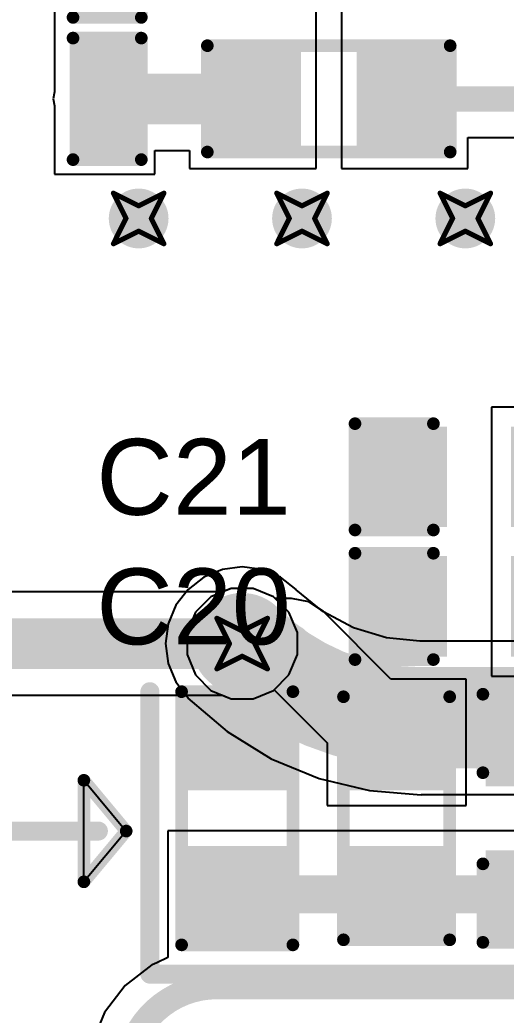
# Model space of a CAD drawing. Header units: inches. Extents: x -0.03 to 9.71, y 0.01 to 4.44.
# Drawn here: x 0.4936 to 0.6858, y 1.5218 to 1.9149 of the extents above; entities that cross this region are included whole.
import ezdxf

# ---------------------------------------------------------------- set-up
doc = ezdxf.new("R2010")
doc.units = ezdxf.units.IN
doc.header["$MEASUREMENT"] = 0
for name, color, linetype in [('Bottom Layer', 5, 'Continuous'), ('Drill Drawing', 1, 'Continuous'), ('Layer 1', 16, 'Continuous'), ('Layer 2', 76, 'Continuous'), ('Top Layer', 1, 'Continuous'), ('Top Overlay', 2, 'Continuous'), ('Top Paste', 8, 'Continuous'), ('Top Solder', 216, 'Continuous'), ('Via Holes', 16, 'Continuous')]:
    doc.layers.add(name, color=color, linetype=linetype)
doc.styles.add('Arial', font='', dxfattribs={"height": 0.2})
doc.styles.get('Arial').set_extended_font_data('Arial')

# ---------------------------------------------------------------- blocks, each defined once
blk = doc.blocks.new('S______B______9')
at = {"layer": 'Top Layer'}
for points in [[(-0.045, -0.0175), (-0.045, 0.0175), (-0.015, 0.0175), (-0.015, -0.0175)], [(0.015, -0.0175), (0.015, 0.0175), (0.045, 0.0175), (0.045, -0.0175)]]:
    blk.add_hatch(color=1, dxfattribs=at).paths.add_polyline_path(points)
at = {"layer": 'Top Paste'}
for points in [[(-0.045, -0.0175), (-0.045, 0.0175), (-0.015, 0.0175), (-0.015, -0.0175)], [(0.015, -0.0175), (0.015, 0.0175), (0.045, 0.0175), (0.045, -0.0175)]]:
    blk.add_hatch(color=8, dxfattribs=at).paths.add_polyline_path(points)
at = {"layer": 'Top Solder'}
for points in [[(-0.049, -0.0215), (-0.049, 0.0215), (-0.011, 0.0215), (-0.011, -0.0215)], [(0.011, -0.0215), (0.011, 0.0215), (0.049, 0.0215), (0.049, -0.0215)]]:
    blk.add_hatch(color=216, dxfattribs=at).paths.add_polyline_path(points)
at = {"layer": 'Top Overlay'}
for points in [[(0.05, 0.022, 0.005, 0.005, 0), (-0.05, 0.022, 0.005, 0.005, 0)], [(-0.05, -0.022, 0.005, 0.005, 0), (-0.05, 0.022, 0.005, 0.005, 0)], [(0.05, -0.022, 0.005, 0.005, 0), (0.05, 0.022, 0.005, 0.005, 0)], [(0.05, -0.022, 0.005, 0.005, 0), (-0.05, -0.022, 0.005, 0.005, 0)]]:
    blk.add_lwpolyline(points, format="xyseb", dxfattribs=at)
for points in [[(-0.05125, 0.022, 0.0025, 0.0025, 1), (-0.04875, 0.022, 0.0025, 0.0025, 1)], [(-0.05125, 0.022, 0.0025, 0.0025, 1), (-0.04875, 0.022, 0.0025, 0.0025, 1)], [(0.04875, 0.022, 0.0025, 0.0025, 1), (0.05125, 0.022, 0.0025, 0.0025, 1)], [(0.04875, 0.022, 0.0025, 0.0025, 1), (0.05125, 0.022, 0.0025, 0.0025, 1)], [(-0.05125, -0.022, 0.0025, 0.0025, 1), (-0.04875, -0.022, 0.0025, 0.0025, 1)], [(-0.05125, -0.022, 0.0025, 0.0025, 1), (-0.04875, -0.022, 0.0025, 0.0025, 1)], [(0.04875, -0.022, 0.0025, 0.0025, 1), (0.05125, -0.022, 0.0025, 0.0025, 1)], [(0.04875, -0.022, 0.0025, 0.0025, 1), (0.05125, -0.022, 0.0025, 0.0025, 1)]]:
    blk.add_lwpolyline(points, format="xyseb", close=True, dxfattribs=at)
blk = doc.blocks.new('R___0603_66')
at = {"layer": 'Top Layer'}
for points in [[(-0.015, 0.0175), (-0.015, -0.0175), (-0.045, -0.0175), (-0.045, 0.0175)], [(0.045, 0.0175), (0.045, -0.0175), (0.015, -0.0175), (0.015, 0.0175)]]:
    blk.add_hatch(color=1, dxfattribs=at).paths.add_polyline_path(points)
at = {"layer": 'Top Paste'}
for points in [[(-0.015, 0.0175), (-0.015, -0.0175), (-0.045, -0.0175), (-0.045, 0.0175)], [(0.045, 0.0175), (0.045, -0.0175), (0.015, -0.0175), (0.015, 0.0175)]]:
    blk.add_hatch(color=8, dxfattribs=at).paths.add_polyline_path(points)
at = {"layer": 'Top Solder'}
for points in [[(-0.011, 0.0215), (-0.011, -0.0215), (-0.049, -0.0215), (-0.049, 0.0215)], [(0.049, 0.0215), (0.049, -0.0215), (0.011, -0.0215), (0.011, 0.0215)]]:
    blk.add_hatch(color=216, dxfattribs=at).paths.add_polyline_path(points)
at = {"layer": 'Top Overlay'}
for points in [[(-0.048, 0.021, 0.005, 0.005, 0), (0.048, 0.021, 0.005, 0.005, 0)], [(-0.048, -0.021, 0.005, 0.005, 0), (-0.048, 0.021, 0.005, 0.005, 0)], [(0.048, -0.021, 0.005, 0.005, 0), (0.048, 0.021, 0.005, 0.005, 0)], [(-0.048, -0.021, 0.005, 0.005, 0), (0.048, -0.021, 0.005, 0.005, 0)]]:
    blk.add_lwpolyline(points, format="xyseb", dxfattribs=at)
for points in [[(-0.04925, 0.021, 0.0025, 0.0025, 1), (-0.04675, 0.021, 0.0025, 0.0025, 1)], [(-0.04925, 0.021, 0.0025, 0.0025, 1), (-0.04675, 0.021, 0.0025, 0.0025, 1)], [(0.04675, 0.021, 0.0025, 0.0025, 1), (0.04925, 0.021, 0.0025, 0.0025, 1)], [(0.04675, 0.021, 0.0025, 0.0025, 1), (0.04925, 0.021, 0.0025, 0.0025, 1)], [(-0.04925, -0.021, 0.0025, 0.0025, 1), (-0.04675, -0.021, 0.0025, 0.0025, 1)], [(-0.04925, -0.021, 0.0025, 0.0025, 1), (-0.04675, -0.021, 0.0025, 0.0025, 1)], [(0.04675, -0.021, 0.0025, 0.0025, 1), (0.04925, -0.021, 0.0025, 0.0025, 1)], [(0.04675, -0.021, 0.0025, 0.0025, 1), (0.04925, -0.021, 0.0025, 0.0025, 1)]]:
    blk.add_lwpolyline(points, format="xyseb", close=True, dxfattribs=at)
blk = doc.blocks.new('R___0603_70')
at = {"layer": 'Top Layer'}
for points in [[(-0.015, 0.0175), (-0.015, -0.0175), (-0.045, -0.0175), (-0.045, 0.0175)], [(0.045, 0.0175), (0.045, -0.0175), (0.015, -0.0175), (0.015, 0.0175)]]:
    blk.add_hatch(color=1, dxfattribs=at).paths.add_polyline_path(points)
at = {"layer": 'Top Paste'}
for points in [[(-0.015, 0.0175), (-0.015, -0.0175), (-0.045, -0.0175), (-0.045, 0.0175)], [(0.045, 0.0175), (0.045, -0.0175), (0.015, -0.0175), (0.015, 0.0175)]]:
    blk.add_hatch(color=8, dxfattribs=at).paths.add_polyline_path(points)
at = {"layer": 'Top Solder'}
for points in [[(-0.011, 0.0215), (-0.011, -0.0215), (-0.049, -0.0215), (-0.049, 0.0215)], [(0.049, 0.0215), (0.049, -0.0215), (0.011, -0.0215), (0.011, 0.0215)]]:
    blk.add_hatch(color=216, dxfattribs=at).paths.add_polyline_path(points)
at = {"layer": 'Top Overlay'}
for points in [[(0.048, 0.021, 0.005, 0.005, 0), (-0.048, 0.021, 0.005, 0.005, 0)], [(-0.048, -0.021, 0.005, 0.005, 0), (-0.048, 0.021, 0.005, 0.005, 0)], [(0.048, -0.021, 0.005, 0.005, 0), (0.048, 0.021, 0.005, 0.005, 0)], [(0.048, -0.021, 0.005, 0.005, 0), (-0.048, -0.021, 0.005, 0.005, 0)]]:
    blk.add_lwpolyline(points, format="xyseb", dxfattribs=at)
for points in [[(-0.04925, 0.021, 0.0025, 0.0025, 1), (-0.04675, 0.021, 0.0025, 0.0025, 1)], [(-0.04925, 0.021, 0.0025, 0.0025, 1), (-0.04675, 0.021, 0.0025, 0.0025, 1)], [(0.04675, 0.021, 0.0025, 0.0025, 1), (0.04925, 0.021, 0.0025, 0.0025, 1)], [(0.04675, 0.021, 0.0025, 0.0025, 1), (0.04925, 0.021, 0.0025, 0.0025, 1)], [(-0.04925, -0.021, 0.0025, 0.0025, 1), (-0.04675, -0.021, 0.0025, 0.0025, 1)], [(-0.04925, -0.021, 0.0025, 0.0025, 1), (-0.04675, -0.021, 0.0025, 0.0025, 1)], [(0.04675, -0.021, 0.0025, 0.0025, 1), (0.04925, -0.021, 0.0025, 0.0025, 1)], [(0.04675, -0.021, 0.0025, 0.0025, 1), (0.04925, -0.021, 0.0025, 0.0025, 1)]]:
    blk.add_lwpolyline(points, format="xyseb", close=True, dxfattribs=at)
blk = doc.blocks.new('LED_0603_101')
at = {"layer": 'Top Layer'}
for points in [[(-0.03937, 0.01969), (-0.01969, 0.01969), (-0.01969, -0.01969), (-0.03937, -0.01969)], [(0.01969, 0.01969), (0.03937, 0.01969), (0.03937, -0.01969), (0.01969, -0.01969)]]:
    blk.add_hatch(color=1, dxfattribs=at).paths.add_polyline_path(points)
at = {"layer": 'Top Overlay'}
blk.add_hatch(color=2, dxfattribs=at).paths.add_polyline_path([(0.044, -0.026), (0.069, -0.026), (0.069, 0.026), (0.044, 0.026)])
at = {"layer": 'Top Paste'}
for points in [[(-0.03937, 0.01969), (-0.01969, 0.01969), (-0.01969, -0.01969), (-0.03937, -0.01969)], [(0.01969, 0.01969), (0.03937, 0.01969), (0.03937, -0.01969), (0.01969, -0.01969)]]:
    blk.add_hatch(color=8, dxfattribs=at).paths.add_polyline_path(points)
at = {"layer": 'Top Solder'}
for points in [[(-0.04337, 0.02369), (-0.01569, 0.02369), (-0.01569, -0.02369), (-0.04337, -0.02369)], [(0.01569, 0.02369), (0.04337, 0.02369), (0.04337, -0.02369), (0.01569, -0.02369)]]:
    blk.add_hatch(color=216, dxfattribs=at).paths.add_polyline_path(points)
at = {"layer": 'Top Overlay'}
for points in [[(-0.017, 0.024, 0.005, 0.005, 0), (-0.044, 0.024, 0.005, 0.005, 0)], [(-0.044, 0.024, 0.005, 0.005, 0), (-0.044, -0.024, 0.005, 0.005, 0)], [(0.044, 0.024, 0.005, 0.005, 0), (0.017, 0.024, 0.005, 0.005, 0)], [(0.044, 0.024, 0.005, 0.005, 0), (0.044, -0.024, 0.005, 0.005, 0)], [(-0.017, -0.024, 0.005, 0.005, 0), (-0.044, -0.024, 0.005, 0.005, 0)], [(0.044, -0.024, 0.005, 0.005, 0), (0.017, -0.024, 0.005, 0.005, 0)]]:
    blk.add_lwpolyline(points, format="xyseb", dxfattribs=at)
for points in [[(-0.04525, 0.024, 0.0025, 0.0025, 1), (-0.04275, 0.024, 0.0025, 0.0025, 1)], [(-0.04525, 0.024, 0.0025, 0.0025, 1), (-0.04275, 0.024, 0.0025, 0.0025, 1)], [(-0.01825, 0.024, 0.0025, 0.0025, 1), (-0.01575, 0.024, 0.0025, 0.0025, 1)], [(0.01575, 0.024, 0.0025, 0.0025, 1), (0.01825, 0.024, 0.0025, 0.0025, 1)], [(0.04275, 0.024, 0.0025, 0.0025, 1), (0.04525, 0.024, 0.0025, 0.0025, 1)], [(0.04275, 0.024, 0.0025, 0.0025, 1), (0.04525, 0.024, 0.0025, 0.0025, 1)], [(-0.04525, -0.024, 0.0025, 0.0025, 1), (-0.04275, -0.024, 0.0025, 0.0025, 1)], [(-0.04525, -0.024, 0.0025, 0.0025, 1), (-0.04275, -0.024, 0.0025, 0.0025, 1)], [(-0.01825, -0.024, 0.0025, 0.0025, 1), (-0.01575, -0.024, 0.0025, 0.0025, 1)], [(0.01575, -0.024, 0.0025, 0.0025, 1), (0.01825, -0.024, 0.0025, 0.0025, 1)], [(0.04275, -0.024, 0.0025, 0.0025, 1), (0.04525, -0.024, 0.0025, 0.0025, 1)], [(0.04275, -0.024, 0.0025, 0.0025, 1), (0.04525, -0.024, 0.0025, 0.0025, 1)]]:
    blk.add_lwpolyline(points, format="xyseb", close=True, dxfattribs=at)
blk = doc.blocks.new('LED_0603_102')
at = {"layer": 'Top Layer'}
for points in [[(-0.03937, 0.01969), (-0.01969, 0.01969), (-0.01969, -0.01969), (-0.03937, -0.01969)], [(0.01969, 0.01969), (0.03937, 0.01969), (0.03937, -0.01969), (0.01969, -0.01969)]]:
    blk.add_hatch(color=1, dxfattribs=at).paths.add_polyline_path(points)
at = {"layer": 'Top Overlay'}
blk.add_hatch(color=2, dxfattribs=at).paths.add_polyline_path([(0.044, -0.026), (0.069, -0.026), (0.069, 0.026), (0.044, 0.026)])
at = {"layer": 'Top Paste'}
for points in [[(-0.03937, 0.01969), (-0.01969, 0.01969), (-0.01969, -0.01969), (-0.03937, -0.01969)], [(0.01969, 0.01969), (0.03937, 0.01969), (0.03937, -0.01969), (0.01969, -0.01969)]]:
    blk.add_hatch(color=8, dxfattribs=at).paths.add_polyline_path(points)
at = {"layer": 'Top Solder'}
for points in [[(-0.04337, 0.02369), (-0.01569, 0.02369), (-0.01569, -0.02369), (-0.04337, -0.02369)], [(0.01569, 0.02369), (0.04337, 0.02369), (0.04337, -0.02369), (0.01569, -0.02369)]]:
    blk.add_hatch(color=216, dxfattribs=at).paths.add_polyline_path(points)
at = {"layer": 'Top Overlay'}
for points in [[(-0.017, 0.024, 0.005, 0.005, 0), (-0.044, 0.024, 0.005, 0.005, 0)], [(-0.044, 0.024, 0.005, 0.005, 0), (-0.044, -0.024, 0.005, 0.005, 0)], [(0.044, 0.024, 0.005, 0.005, 0), (0.017, 0.024, 0.005, 0.005, 0)], [(0.044, 0.024, 0.005, 0.005, 0), (0.044, -0.024, 0.005, 0.005, 0)], [(-0.017, -0.024, 0.005, 0.005, 0), (-0.044, -0.024, 0.005, 0.005, 0)], [(0.044, -0.024, 0.005, 0.005, 0), (0.017, -0.024, 0.005, 0.005, 0)]]:
    blk.add_lwpolyline(points, format="xyseb", dxfattribs=at)
for points in [[(-0.04525, 0.024, 0.0025, 0.0025, 1), (-0.04275, 0.024, 0.0025, 0.0025, 1)], [(-0.04525, 0.024, 0.0025, 0.0025, 1), (-0.04275, 0.024, 0.0025, 0.0025, 1)], [(-0.01825, 0.024, 0.0025, 0.0025, 1), (-0.01575, 0.024, 0.0025, 0.0025, 1)], [(0.01575, 0.024, 0.0025, 0.0025, 1), (0.01825, 0.024, 0.0025, 0.0025, 1)], [(0.04275, 0.024, 0.0025, 0.0025, 1), (0.04525, 0.024, 0.0025, 0.0025, 1)], [(0.04275, 0.024, 0.0025, 0.0025, 1), (0.04525, 0.024, 0.0025, 0.0025, 1)], [(-0.04525, -0.024, 0.0025, 0.0025, 1), (-0.04275, -0.024, 0.0025, 0.0025, 1)], [(-0.04525, -0.024, 0.0025, 0.0025, 1), (-0.04275, -0.024, 0.0025, 0.0025, 1)], [(-0.01825, -0.024, 0.0025, 0.0025, 1), (-0.01575, -0.024, 0.0025, 0.0025, 1)], [(0.01575, -0.024, 0.0025, 0.0025, 1), (0.01825, -0.024, 0.0025, 0.0025, 1)], [(0.04275, -0.024, 0.0025, 0.0025, 1), (0.04525, -0.024, 0.0025, 0.0025, 1)], [(0.04275, -0.024, 0.0025, 0.0025, 1), (0.04525, -0.024, 0.0025, 0.0025, 1)]]:
    blk.add_lwpolyline(points, format="xyseb", close=True, dxfattribs=at)
blk = doc.blocks.new('C___0603_177')
at = {"layer": 'Top Layer'}
for points in [[(-0.015, 0.0175), (-0.015, -0.0175), (-0.045, -0.0175), (-0.045, 0.0175)], [(0.045, 0.0175), (0.045, -0.0175), (0.015, -0.0175), (0.015, 0.0175)]]:
    blk.add_hatch(color=1, dxfattribs=at).paths.add_polyline_path(points)
at = {"layer": 'Top Paste'}
for points in [[(-0.015, 0.0175), (-0.015, -0.0175), (-0.045, -0.0175), (-0.045, 0.0175)], [(0.045, 0.0175), (0.045, -0.0175), (0.015, -0.0175), (0.015, 0.0175)]]:
    blk.add_hatch(color=8, dxfattribs=at).paths.add_polyline_path(points)
at = {"layer": 'Top Solder'}
for points in [[(-0.01264, 0.01986), (-0.01264, -0.01986), (-0.04736, -0.01986), (-0.04736, 0.01986)], [(0.04736, 0.01986), (0.04736, -0.01986), (0.01264, -0.01986), (0.01264, 0.01986)]]:
    blk.add_hatch(color=216, dxfattribs=at).paths.add_polyline_path(points)
at = {"layer": 'Top Overlay'}
for points in [[(-0.049, 0.021, 0.005, 0.005, 0), (-0.018, 0.021, 0.005, 0.005, 0)], [(-0.049, -0.021, 0.005, 0.005, 0), (-0.049, 0.021, 0.005, 0.005, 0)], [(0.018, 0.021, 0.005, 0.005, 0), (0.049, 0.021, 0.005, 0.005, 0)], [(0.049, -0.021, 0.005, 0.005, 0), (0.049, 0.021, 0.005, 0.005, 0)], [(-0.049, -0.021, 0.005, 0.005, 0), (-0.018, -0.021, 0.005, 0.005, 0)], [(0.018, -0.021, 0.005, 0.005, 0), (0.049, -0.021, 0.005, 0.005, 0)]]:
    blk.add_lwpolyline(points, format="xyseb", dxfattribs=at)
for points in [[(-0.05025, 0.021, 0.0025, 0.0025, 1), (-0.04775, 0.021, 0.0025, 0.0025, 1)], [(-0.05025, 0.021, 0.0025, 0.0025, 1), (-0.04775, 0.021, 0.0025, 0.0025, 1)], [(-0.01925, 0.021, 0.0025, 0.0025, 1), (-0.01675, 0.021, 0.0025, 0.0025, 1)], [(0.01675, 0.021, 0.0025, 0.0025, 1), (0.01925, 0.021, 0.0025, 0.0025, 1)], [(0.04775, 0.021, 0.0025, 0.0025, 1), (0.05025, 0.021, 0.0025, 0.0025, 1)], [(0.04775, 0.021, 0.0025, 0.0025, 1), (0.05025, 0.021, 0.0025, 0.0025, 1)], [(-0.05025, -0.021, 0.0025, 0.0025, 1), (-0.04775, -0.021, 0.0025, 0.0025, 1)], [(-0.05025, -0.021, 0.0025, 0.0025, 1), (-0.04775, -0.021, 0.0025, 0.0025, 1)], [(-0.01925, -0.021, 0.0025, 0.0025, 1), (-0.01675, -0.021, 0.0025, 0.0025, 1)], [(0.01675, -0.021, 0.0025, 0.0025, 1), (0.01925, -0.021, 0.0025, 0.0025, 1)], [(0.04775, -0.021, 0.0025, 0.0025, 1), (0.05025, -0.021, 0.0025, 0.0025, 1)], [(0.04775, -0.021, 0.0025, 0.0025, 1), (0.05025, -0.021, 0.0025, 0.0025, 1)]]:
    blk.add_lwpolyline(points, format="xyseb", close=True, dxfattribs=at)
blk = doc.blocks.new('C___0603_178')
at = {"layer": 'Top Layer'}
for points in [[(-0.015, 0.0175), (-0.015, -0.0175), (-0.045, -0.0175), (-0.045, 0.0175)], [(0.045, 0.0175), (0.045, -0.0175), (0.015, -0.0175), (0.015, 0.0175)]]:
    blk.add_hatch(color=1, dxfattribs=at).paths.add_polyline_path(points)
at = {"layer": 'Top Paste'}
for points in [[(-0.015, 0.0175), (-0.015, -0.0175), (-0.045, -0.0175), (-0.045, 0.0175)], [(0.045, 0.0175), (0.045, -0.0175), (0.015, -0.0175), (0.015, 0.0175)]]:
    blk.add_hatch(color=8, dxfattribs=at).paths.add_polyline_path(points)
at = {"layer": 'Top Solder'}
for points in [[(-0.01264, 0.01986), (-0.01264, -0.01986), (-0.04736, -0.01986), (-0.04736, 0.01986)], [(0.04736, 0.01986), (0.04736, -0.01986), (0.01264, -0.01986), (0.01264, 0.01986)]]:
    blk.add_hatch(color=216, dxfattribs=at).paths.add_polyline_path(points)
at = {"layer": 'Top Overlay'}
for points in [[(-0.049, 0.021, 0.005, 0.005, 0), (-0.018, 0.021, 0.005, 0.005, 0)], [(-0.049, -0.021, 0.005, 0.005, 0), (-0.049, 0.021, 0.005, 0.005, 0)], [(0.018, 0.021, 0.005, 0.005, 0), (0.049, 0.021, 0.005, 0.005, 0)], [(0.049, -0.021, 0.005, 0.005, 0), (0.049, 0.021, 0.005, 0.005, 0)], [(-0.049, -0.021, 0.005, 0.005, 0), (-0.018, -0.021, 0.005, 0.005, 0)], [(0.018, -0.021, 0.005, 0.005, 0), (0.049, -0.021, 0.005, 0.005, 0)]]:
    blk.add_lwpolyline(points, format="xyseb", dxfattribs=at)
for points in [[(-0.05025, 0.021, 0.0025, 0.0025, 1), (-0.04775, 0.021, 0.0025, 0.0025, 1)], [(-0.05025, 0.021, 0.0025, 0.0025, 1), (-0.04775, 0.021, 0.0025, 0.0025, 1)], [(-0.01925, 0.021, 0.0025, 0.0025, 1), (-0.01675, 0.021, 0.0025, 0.0025, 1)], [(0.01675, 0.021, 0.0025, 0.0025, 1), (0.01925, 0.021, 0.0025, 0.0025, 1)], [(0.04775, 0.021, 0.0025, 0.0025, 1), (0.05025, 0.021, 0.0025, 0.0025, 1)], [(0.04775, 0.021, 0.0025, 0.0025, 1), (0.05025, 0.021, 0.0025, 0.0025, 1)], [(-0.05025, -0.021, 0.0025, 0.0025, 1), (-0.04775, -0.021, 0.0025, 0.0025, 1)], [(-0.05025, -0.021, 0.0025, 0.0025, 1), (-0.04775, -0.021, 0.0025, 0.0025, 1)], [(-0.01925, -0.021, 0.0025, 0.0025, 1), (-0.01675, -0.021, 0.0025, 0.0025, 1)], [(0.01675, -0.021, 0.0025, 0.0025, 1), (0.01925, -0.021, 0.0025, 0.0025, 1)], [(0.04775, -0.021, 0.0025, 0.0025, 1), (0.05025, -0.021, 0.0025, 0.0025, 1)], [(0.04775, -0.021, 0.0025, 0.0025, 1), (0.05025, -0.021, 0.0025, 0.0025, 1)]]:
    blk.add_lwpolyline(points, format="xyseb", close=True, dxfattribs=at)
blk = doc.blocks.new('C___0603_179')
at = {"layer": 'Top Layer'}
for points in [[(-0.015, 0.0175), (-0.015, -0.0175), (-0.045, -0.0175), (-0.045, 0.0175)], [(0.045, 0.0175), (0.045, -0.0175), (0.015, -0.0175), (0.015, 0.0175)]]:
    blk.add_hatch(color=1, dxfattribs=at).paths.add_polyline_path(points)
at = {"layer": 'Top Paste'}
for points in [[(-0.015, 0.0175), (-0.015, -0.0175), (-0.045, -0.0175), (-0.045, 0.0175)], [(0.045, 0.0175), (0.045, -0.0175), (0.015, -0.0175), (0.015, 0.0175)]]:
    blk.add_hatch(color=8, dxfattribs=at).paths.add_polyline_path(points)
at = {"layer": 'Top Solder'}
for points in [[(-0.01264, 0.01986), (-0.01264, -0.01986), (-0.04736, -0.01986), (-0.04736, 0.01986)], [(0.04736, 0.01986), (0.04736, -0.01986), (0.01264, -0.01986), (0.01264, 0.01986)]]:
    blk.add_hatch(color=216, dxfattribs=at).paths.add_polyline_path(points)
at = {"layer": 'Top Overlay'}
for points in [[(-0.018, 0.021, 0.005, 0.005, 0), (-0.049, 0.021, 0.005, 0.005, 0)], [(-0.049, -0.021, 0.005, 0.005, 0), (-0.049, 0.021, 0.005, 0.005, 0)], [(0.049, 0.021, 0.005, 0.005, 0), (0.018, 0.021, 0.005, 0.005, 0)], [(0.049, -0.021, 0.005, 0.005, 0), (0.049, 0.021, 0.005, 0.005, 0)], [(-0.018, -0.021, 0.005, 0.005, 0), (-0.049, -0.021, 0.005, 0.005, 0)], [(0.049, -0.021, 0.005, 0.005, 0), (0.018, -0.021, 0.005, 0.005, 0)]]:
    blk.add_lwpolyline(points, format="xyseb", dxfattribs=at)
for points in [[(-0.05025, 0.021, 0.0025, 0.0025, 1), (-0.04775, 0.021, 0.0025, 0.0025, 1)], [(-0.05025, 0.021, 0.0025, 0.0025, 1), (-0.04775, 0.021, 0.0025, 0.0025, 1)], [(-0.01925, 0.021, 0.0025, 0.0025, 1), (-0.01675, 0.021, 0.0025, 0.0025, 1)], [(0.01675, 0.021, 0.0025, 0.0025, 1), (0.01925, 0.021, 0.0025, 0.0025, 1)], [(0.04775, 0.021, 0.0025, 0.0025, 1), (0.05025, 0.021, 0.0025, 0.0025, 1)], [(0.04775, 0.021, 0.0025, 0.0025, 1), (0.05025, 0.021, 0.0025, 0.0025, 1)], [(-0.05025, -0.021, 0.0025, 0.0025, 1), (-0.04775, -0.021, 0.0025, 0.0025, 1)], [(-0.05025, -0.021, 0.0025, 0.0025, 1), (-0.04775, -0.021, 0.0025, 0.0025, 1)], [(-0.01925, -0.021, 0.0025, 0.0025, 1), (-0.01675, -0.021, 0.0025, 0.0025, 1)], [(0.01675, -0.021, 0.0025, 0.0025, 1), (0.01925, -0.021, 0.0025, 0.0025, 1)], [(0.04775, -0.021, 0.0025, 0.0025, 1), (0.05025, -0.021, 0.0025, 0.0025, 1)], [(0.04775, -0.021, 0.0025, 0.0025, 1), (0.05025, -0.021, 0.0025, 0.0025, 1)]]:
    blk.add_lwpolyline(points, format="xyseb", close=True, dxfattribs=at)

msp = doc.modelspace()

# ---------------------------------------------------------------- hatches: boundary and pattern name
at = {"layer": 'Bottom Layer'}
h = msp.add_hatch(color=5, dxfattribs=at)
edge = h.paths.add_edge_path()
edge.add_arc((0.54055, 1.83646), 0.01181, 0, 360)
h = msp.add_hatch(color=5, dxfattribs=at)
edge = h.paths.add_edge_path()
edge.add_arc((0.60512, 1.83646), 0.01181, 0, 360)
h = msp.add_hatch(color=5, dxfattribs=at)
edge = h.paths.add_edge_path()
edge.add_arc((0.66969, 1.83646), 0.01181, 0, 360)
h = msp.add_hatch(color=5, dxfattribs=at)
edge = h.paths.add_edge_path()
edge.add_arc((0.58148, 1.66854), 0.01181, 0, 360)
at = {"layer": 'Layer 1'}
h = msp.add_hatch(color=16, dxfattribs=at)
edge = h.paths.add_edge_path()
edge.add_arc((0.54055, 1.83646), 0.01181, 0, 360)
h = msp.add_hatch(color=16, dxfattribs=at)
edge = h.paths.add_edge_path()
edge.add_arc((0.60512, 1.83646), 0.01181, 0, 360)
h = msp.add_hatch(color=16, dxfattribs=at)
edge = h.paths.add_edge_path()
edge.add_arc((0.66969, 1.83646), 0.01181, 0, 360)
h = msp.add_hatch(color=16, dxfattribs=at)
edge = h.paths.add_edge_path()
edge.add_arc((0.58148, 1.66854), 0.01181, 0, 360)
at = {"layer": 'Layer 2'}
h = msp.add_hatch(color=76, dxfattribs=at)
edge = h.paths.add_edge_path()
edge.add_arc((0.54055, 1.83646), 0.01181, 0, 360)
h = msp.add_hatch(color=76, dxfattribs=at)
edge = h.paths.add_edge_path()
edge.add_arc((0.60512, 1.83646), 0.01181, 0, 360)
h = msp.add_hatch(color=76, dxfattribs=at)
edge = h.paths.add_edge_path()
edge.add_arc((0.66969, 1.83646), 0.01181, 0, 360)
h = msp.add_hatch(color=76, dxfattribs=at)
edge = h.paths.add_edge_path()
edge.add_arc((0.58148, 1.66854), 0.01181, 0, 360)
at = {"layer": 'Top Layer'}
h = msp.add_hatch(color=1, dxfattribs=at)
edge = h.paths.add_edge_path()
edge.add_arc((0.54055, 1.83646), 0.01181, 0, 360)
h = msp.add_hatch(color=1, dxfattribs=at)
edge = h.paths.add_edge_path()
edge.add_arc((0.60512, 1.83646), 0.01181, 0, 360)
h = msp.add_hatch(color=1, dxfattribs=at)
edge = h.paths.add_edge_path()
edge.add_arc((0.66969, 1.83646), 0.01181, 0, 360)
h = msp.add_hatch(color=1, dxfattribs=at)
edge = h.paths.add_edge_path()
edge.add_arc((0.58148, 1.66854), 0.01181, 0, 360)
at = {"layer": 'Via Holes'}
h = msp.add_hatch(color=7, dxfattribs=at)
edge = h.paths.add_edge_path()
edge.add_arc((0.54055, 1.83646), 0.00591, 0, 360)
h = msp.add_hatch(color=7, dxfattribs=at)
edge = h.paths.add_edge_path()
edge.add_arc((0.60512, 1.83646), 0.00591, 0, 360)
h = msp.add_hatch(color=7, dxfattribs=at)
edge = h.paths.add_edge_path()
edge.add_arc((0.66969, 1.83646), 0.00591, 0, 360)
h = msp.add_hatch(color=7, dxfattribs=at)
edge = h.paths.add_edge_path()
edge.add_arc((0.58148, 1.66854), 0.00591, 0, 360)

# ---------------------------------------------------------------- linework, layer by layer
at = {"layer": 'Bottom Layer'}
for p, q in [((0.57714, 1.69035), (0.56912, 1.68703)), ((0.58581, 1.69035), (0.57714, 1.69035)), ((0.59383, 1.68703), (0.58581, 1.69035)), ((0.56912, 1.68703), (0.56299, 1.6809)), ((0.59997, 1.6809), (0.59383, 1.68703)), ((0.56299, 1.6809), (0.55967, 1.67288)), ((0.60329, 1.67288), (0.59997, 1.6809)), ((0.55967, 1.67288), (0.55967, 1.66421)), ((0.60329, 1.66421), (0.60329, 1.67288)), ((0.55967, 1.66421), (0.56299, 1.65619)), ((0.59997, 1.65619), (0.60329, 1.66421)), ((0.56299, 1.65619), (0.56912, 1.65005)), ((0.59383, 1.65005), (0.59997, 1.65619)), ((0.56912, 1.65005), (0.57714, 1.64673)), ((0.58581, 1.64673), (0.59383, 1.65005)), ((0.57714, 1.64673), (0.58581, 1.64673))]:
    msp.add_line(p, q, dxfattribs=at)
at = {"layer": 'Drill Drawing'}
for points in [[(0.53055, 1.84646, 0.002, 0.002, 0), (0.54055, 1.84146, 0.002, 0.002, 0)], [(0.53055, 1.84646, 0.002, 0.002, 0), (0.53555, 1.83646, 0.002, 0.002, 0)], [(0.54055, 1.84146, 0.002, 0.002, 0), (0.55055, 1.84646, 0.002, 0.002, 0)], [(0.54555, 1.83646, 0.002, 0.002, 0), (0.55055, 1.84646, 0.002, 0.002, 0)], [(0.59512, 1.84646, 0.002, 0.002, 0), (0.60512, 1.84146, 0.002, 0.002, 0)], [(0.59512, 1.84646, 0.002, 0.002, 0), (0.60012, 1.83646, 0.002, 0.002, 0)], [(0.60512, 1.84146, 0.002, 0.002, 0), (0.61512, 1.84646, 0.002, 0.002, 0)], [(0.61012, 1.83646, 0.002, 0.002, 0), (0.61512, 1.84646, 0.002, 0.002, 0)], [(0.65969, 1.84646, 0.002, 0.002, 0), (0.66969, 1.84146, 0.002, 0.002, 0)], [(0.65969, 1.84646, 0.002, 0.002, 0), (0.66469, 1.83646, 0.002, 0.002, 0)], [(0.66969, 1.84146, 0.002, 0.002, 0), (0.67969, 1.84646, 0.002, 0.002, 0)], [(0.67469, 1.83646, 0.002, 0.002, 0), (0.67969, 1.84646, 0.002, 0.002, 0)], [(0.53055, 1.82646, 0.002, 0.002, 0), (0.53555, 1.83646, 0.002, 0.002, 0)], [(0.54555, 1.83646, 0.002, 0.002, 0), (0.55055, 1.82646, 0.002, 0.002, 0)], [(0.59512, 1.82646, 0.002, 0.002, 0), (0.60012, 1.83646, 0.002, 0.002, 0)], [(0.61012, 1.83646, 0.002, 0.002, 0), (0.61512, 1.82646, 0.002, 0.002, 0)], [(0.65969, 1.82646, 0.002, 0.002, 0), (0.66469, 1.83646, 0.002, 0.002, 0)], [(0.67469, 1.83646, 0.002, 0.002, 0), (0.67969, 1.82646, 0.002, 0.002, 0)], [(0.53055, 1.82646, 0.002, 0.002, 0), (0.54055, 1.83146, 0.002, 0.002, 0)], [(0.54055, 1.83146, 0.002, 0.002, 0), (0.55055, 1.82646, 0.002, 0.002, 0)], [(0.59512, 1.82646, 0.002, 0.002, 0), (0.60512, 1.83146, 0.002, 0.002, 0)], [(0.60512, 1.83146, 0.002, 0.002, 0), (0.61512, 1.82646, 0.002, 0.002, 0)], [(0.65969, 1.82646, 0.002, 0.002, 0), (0.66969, 1.83146, 0.002, 0.002, 0)], [(0.66969, 1.83146, 0.002, 0.002, 0), (0.67969, 1.82646, 0.002, 0.002, 0)], [(0.57148, 1.67854, 0.002, 0.002, 0), (0.58148, 1.67354, 0.002, 0.002, 0)], [(0.57148, 1.67854, 0.002, 0.002, 0), (0.57648, 1.66854, 0.002, 0.002, 0)], [(0.58148, 1.67354, 0.002, 0.002, 0), (0.59148, 1.67854, 0.002, 0.002, 0)], [(0.58648, 1.66854, 0.002, 0.002, 0), (0.59148, 1.67854, 0.002, 0.002, 0)], [(0.57148, 1.65854, 0.002, 0.002, 0), (0.57648, 1.66854, 0.002, 0.002, 0)], [(0.58648, 1.66854, 0.002, 0.002, 0), (0.59148, 1.65854, 0.002, 0.002, 0)], [(0.57148, 1.65854, 0.002, 0.002, 0), (0.58148, 1.66354, 0.002, 0.002, 0)], [(0.58148, 1.66354, 0.002, 0.002, 0), (0.59148, 1.65854, 0.002, 0.002, 0)]]:
    msp.add_lwpolyline(points, format="xyseb", dxfattribs=at)
for points in [[(0.53005, 1.84646, 0.001, 0.001, 1), (0.53105, 1.84646, 0.001, 0.001, 1)], [(0.53005, 1.84646, 0.001, 0.001, 1), (0.53105, 1.84646, 0.001, 0.001, 1)], [(0.55005, 1.84646, 0.001, 0.001, 1), (0.55105, 1.84646, 0.001, 0.001, 1)], [(0.55005, 1.84646, 0.001, 0.001, 1), (0.55105, 1.84646, 0.001, 0.001, 1)], [(0.59462, 1.84646, 0.001, 0.001, 1), (0.59562, 1.84646, 0.001, 0.001, 1)], [(0.59462, 1.84646, 0.001, 0.001, 1), (0.59562, 1.84646, 0.001, 0.001, 1)], [(0.61462, 1.84646, 0.001, 0.001, 1), (0.61562, 1.84646, 0.001, 0.001, 1)], [(0.61462, 1.84646, 0.001, 0.001, 1), (0.61562, 1.84646, 0.001, 0.001, 1)], [(0.65919, 1.84646, 0.001, 0.001, 1), (0.66019, 1.84646, 0.001, 0.001, 1)], [(0.65919, 1.84646, 0.001, 0.001, 1), (0.66019, 1.84646, 0.001, 0.001, 1)], [(0.67919, 1.84646, 0.001, 0.001, 1), (0.68019, 1.84646, 0.001, 0.001, 1)], [(0.67919, 1.84646, 0.001, 0.001, 1), (0.68019, 1.84646, 0.001, 0.001, 1)], [(0.54005, 1.84146, 0.001, 0.001, 1), (0.54105, 1.84146, 0.001, 0.001, 1)], [(0.54005, 1.84146, 0.001, 0.001, 1), (0.54105, 1.84146, 0.001, 0.001, 1)], [(0.60462, 1.84146, 0.001, 0.001, 1), (0.60562, 1.84146, 0.001, 0.001, 1)], [(0.60462, 1.84146, 0.001, 0.001, 1), (0.60562, 1.84146, 0.001, 0.001, 1)], [(0.66919, 1.84146, 0.001, 0.001, 1), (0.67019, 1.84146, 0.001, 0.001, 1)], [(0.66919, 1.84146, 0.001, 0.001, 1), (0.67019, 1.84146, 0.001, 0.001, 1)], [(0.53505, 1.83646, 0.001, 0.001, 1), (0.53605, 1.83646, 0.001, 0.001, 1)], [(0.53505, 1.83646, 0.001, 0.001, 1), (0.53605, 1.83646, 0.001, 0.001, 1)], [(0.54505, 1.83646, 0.001, 0.001, 1), (0.54605, 1.83646, 0.001, 0.001, 1)], [(0.54505, 1.83646, 0.001, 0.001, 1), (0.54605, 1.83646, 0.001, 0.001, 1)], [(0.59962, 1.83646, 0.001, 0.001, 1), (0.60062, 1.83646, 0.001, 0.001, 1)], [(0.59962, 1.83646, 0.001, 0.001, 1), (0.60062, 1.83646, 0.001, 0.001, 1)], [(0.60962, 1.83646, 0.001, 0.001, 1), (0.61062, 1.83646, 0.001, 0.001, 1)], [(0.60962, 1.83646, 0.001, 0.001, 1), (0.61062, 1.83646, 0.001, 0.001, 1)], [(0.66419, 1.83646, 0.001, 0.001, 1), (0.66519, 1.83646, 0.001, 0.001, 1)], [(0.66419, 1.83646, 0.001, 0.001, 1), (0.66519, 1.83646, 0.001, 0.001, 1)], [(0.67419, 1.83646, 0.001, 0.001, 1), (0.67519, 1.83646, 0.001, 0.001, 1)], [(0.67419, 1.83646, 0.001, 0.001, 1), (0.67519, 1.83646, 0.001, 0.001, 1)], [(0.54005, 1.83146, 0.001, 0.001, 1), (0.54105, 1.83146, 0.001, 0.001, 1)], [(0.54005, 1.83146, 0.001, 0.001, 1), (0.54105, 1.83146, 0.001, 0.001, 1)], [(0.60462, 1.83146, 0.001, 0.001, 1), (0.60562, 1.83146, 0.001, 0.001, 1)], [(0.60462, 1.83146, 0.001, 0.001, 1), (0.60562, 1.83146, 0.001, 0.001, 1)], [(0.66919, 1.83146, 0.001, 0.001, 1), (0.67019, 1.83146, 0.001, 0.001, 1)], [(0.66919, 1.83146, 0.001, 0.001, 1), (0.67019, 1.83146, 0.001, 0.001, 1)], [(0.53005, 1.82646, 0.001, 0.001, 1), (0.53105, 1.82646, 0.001, 0.001, 1)], [(0.53005, 1.82646, 0.001, 0.001, 1), (0.53105, 1.82646, 0.001, 0.001, 1)], [(0.55005, 1.82646, 0.001, 0.001, 1), (0.55105, 1.82646, 0.001, 0.001, 1)], [(0.55005, 1.82646, 0.001, 0.001, 1), (0.55105, 1.82646, 0.001, 0.001, 1)], [(0.59462, 1.82646, 0.001, 0.001, 1), (0.59562, 1.82646, 0.001, 0.001, 1)], [(0.59462, 1.82646, 0.001, 0.001, 1), (0.59562, 1.82646, 0.001, 0.001, 1)], [(0.61462, 1.82646, 0.001, 0.001, 1), (0.61562, 1.82646, 0.001, 0.001, 1)], [(0.61462, 1.82646, 0.001, 0.001, 1), (0.61562, 1.82646, 0.001, 0.001, 1)], [(0.65919, 1.82646, 0.001, 0.001, 1), (0.66019, 1.82646, 0.001, 0.001, 1)], [(0.65919, 1.82646, 0.001, 0.001, 1), (0.66019, 1.82646, 0.001, 0.001, 1)], [(0.67919, 1.82646, 0.001, 0.001, 1), (0.68019, 1.82646, 0.001, 0.001, 1)], [(0.67919, 1.82646, 0.001, 0.001, 1), (0.68019, 1.82646, 0.001, 0.001, 1)], [(0.57098, 1.67854, 0.001, 0.001, 1), (0.57198, 1.67854, 0.001, 0.001, 1)], [(0.57098, 1.67854, 0.001, 0.001, 1), (0.57198, 1.67854, 0.001, 0.001, 1)], [(0.59098, 1.67854, 0.001, 0.001, 1), (0.59198, 1.67854, 0.001, 0.001, 1)], [(0.59098, 1.67854, 0.001, 0.001, 1), (0.59198, 1.67854, 0.001, 0.001, 1)], [(0.58098, 1.67354, 0.001, 0.001, 1), (0.58198, 1.67354, 0.001, 0.001, 1)], [(0.58098, 1.67354, 0.001, 0.001, 1), (0.58198, 1.67354, 0.001, 0.001, 1)], [(0.57598, 1.66854, 0.001, 0.001, 1), (0.57698, 1.66854, 0.001, 0.001, 1)], [(0.57598, 1.66854, 0.001, 0.001, 1), (0.57698, 1.66854, 0.001, 0.001, 1)], [(0.58598, 1.66854, 0.001, 0.001, 1), (0.58698, 1.66854, 0.001, 0.001, 1)], [(0.58598, 1.66854, 0.001, 0.001, 1), (0.58698, 1.66854, 0.001, 0.001, 1)], [(0.58098, 1.66354, 0.001, 0.001, 1), (0.58198, 1.66354, 0.001, 0.001, 1)], [(0.58098, 1.66354, 0.001, 0.001, 1), (0.58198, 1.66354, 0.001, 0.001, 1)], [(0.57098, 1.65854, 0.001, 0.001, 1), (0.57198, 1.65854, 0.001, 0.001, 1)], [(0.57098, 1.65854, 0.001, 0.001, 1), (0.57198, 1.65854, 0.001, 0.001, 1)], [(0.59098, 1.65854, 0.001, 0.001, 1), (0.59198, 1.65854, 0.001, 0.001, 1)], [(0.59098, 1.65854, 0.001, 0.001, 1), (0.59198, 1.65854, 0.001, 0.001, 1)]]:
    msp.add_lwpolyline(points, format="xyseb", close=True, dxfattribs=at)
at = {"layer": 'Layer 1'}
for p, q in [((0.57714, 1.69035), (0.56912, 1.68703)), ((0.58581, 1.69035), (0.57714, 1.69035)), ((0.59383, 1.68703), (0.58581, 1.69035)), ((0.56912, 1.68703), (0.56299, 1.6809)), ((0.59997, 1.6809), (0.59383, 1.68703)), ((0.56299, 1.6809), (0.55967, 1.67288)), ((0.60329, 1.67288), (0.59997, 1.6809)), ((0.55967, 1.67288), (0.55967, 1.66421)), ((0.60329, 1.66421), (0.60329, 1.67288)), ((0.55967, 1.66421), (0.56299, 1.65619)), ((0.59997, 1.65619), (0.60329, 1.66421)), ((0.56299, 1.65619), (0.56912, 1.65005)), ((0.59383, 1.65005), (0.59997, 1.65619)), ((0.56912, 1.65005), (0.57714, 1.64673)), ((0.58581, 1.64673), (0.59383, 1.65005)), ((0.57714, 1.64673), (0.58581, 1.64673))]:
    msp.add_line(p, q, dxfattribs=at)
at = {"layer": 'Layer 2'}
for p, q in [((0.58148, 1.6988), (0.57364, 1.69777)), ((0.58931, 1.69777), (0.58148, 1.6988)), ((0.56635, 1.69475), (0.56008, 1.68994)), ((0.57364, 1.69777), (0.56635, 1.69475)), ((0.59661, 1.69475), (0.58931, 1.69777)), ((0.60287, 1.68994), (0.59661, 1.69475)), ((0.56008, 1.68994), (0.55527, 1.68367)), ((0.60288, 1.68981), (0.60287, 1.68994)), ((0.60287, 1.68994), (0.60287, 1.68994)), ((0.61339, 1.68119), (0.60288, 1.68981)), ((0.55527, 1.68367), (0.55225, 1.67638)), ((0.62546, 1.67473), (0.61339, 1.68119)), ((0.55225, 1.67638), (0.55122, 1.66854)), ((0.63856, 1.67076), (0.62546, 1.67473)), ((0.65177, 1.66946), (0.63856, 1.67076)), ((0.55122, 1.66854), (0.55225, 1.66071)), ((0.65219, 1.66951), (0.65177, 1.66946)), ((0.79673, 1.66951), (0.65219, 1.66951)), ((0.55225, 1.66071), (0.55527, 1.65341)), ((0.55527, 1.65341), (0.56008, 1.64715)), ((0.56008, 1.64715), (0.55998, 1.64705)), ((0.55998, 1.64705), (0.57554, 1.63376)), ((0.57554, 1.63376), (0.59299, 1.62307)), ((0.59299, 1.62307), (0.61189, 1.61523)), ((0.61189, 1.61523), (0.63179, 1.61046)), ((0.63179, 1.61046), (0.65219, 1.60885)), ((0.65219, 1.60885), (0.65219, 1.609)), ((0.65219, 1.609), (0.79673, 1.609))]:
    msp.add_line(p, q, dxfattribs=at)
for points in [[(0.65219, 1.63925, 0.04, 0.04, -0.198912), (0.58148, 1.66854, 0.04, 0.04, 0)], [(0.65219, 1.63925, 0.04, 0.04, 0), (0.79673, 1.63925, 0.04, 0.04, 0)]]:
    msp.add_lwpolyline(points, format="xyseb", dxfattribs=at)
for points in [[(0.57148, 1.66854, 0.02, 0.02, 1), (0.59148, 1.66854, 0.02, 0.02, 1)], [(0.64219, 1.63925, 0.02, 0.02, 1), (0.66219, 1.63925, 0.02, 0.02, 1)], [(0.64219, 1.63925, 0.02, 0.02, 1), (0.66219, 1.63925, 0.02, 0.02, 1)]]:
    msp.add_lwpolyline(points, format="xyseb", close=True, dxfattribs=at)
at = {"layer": 'Top Layer'}
for p, q in [((0.50728, 1.9675), (0.50728, 1.9102)), ((0.61071, 1.91238), (0.61071, 1.96738)), ((0.62071, 1.96738), (0.62071, 1.91238)), ((0.61071, 1.9112), (0.61071, 1.91238)), ((0.61071, 1.91238), (0.61071, 1.91238)), ((0.61071, 1.8562), (0.61071, 1.9112)), ((0.61071, 1.9112), (0.61071, 1.9112)), ((0.62071, 1.91238), (0.62071, 1.91238)), ((0.62071, 1.91238), (0.62071, 1.9112)), ((0.62071, 1.9112), (0.62071, 1.9112)), ((0.62071, 1.9112), (0.62071, 1.8562)), ((0.50728, 1.9102), (0.50728, 1.88646)), ((0.50728, 1.88646), (0.50673, 1.8837)), ((0.50673, 1.8837), (0.50728, 1.88094)), ((0.50728, 1.88094), (0.50728, 1.85402)), ((0.67071, 1.8562), (0.67071, 1.86841)), ((0.67071, 1.86841), (0.72026, 1.86841)), ((0.54697, 1.85402), (0.54697, 1.86331)), ((0.54697, 1.86331), (0.56071, 1.86331)), ((0.56071, 1.86331), (0.56071, 1.8562)), ((0.56071, 1.8562), (0.61071, 1.8562)), ((0.62071, 1.8562), (0.67071, 1.8562)), ((0.50728, 1.85402), (0.54697, 1.85402)), ((0.71749, 1.76191), (0.68008, 1.76191)), ((0.68008, 1.76191), (0.68008, 1.70691)), ((0.68008, 1.70691), (0.68008, 1.65573)), ((0.57714, 1.69035), (0.57371, 1.68894)), ((0.58581, 1.69035), (0.57714, 1.69035)), ((0.59383, 1.68703), (0.58581, 1.69035)), ((0.57371, 1.68894), (0.4588, 1.68894)), ((0.59448, 1.68639), (0.59383, 1.68703)), ((0.60103, 1.68639), (0.59448, 1.68639)), ((0.60786, 1.68503), (0.60103, 1.68639)), ((0.61364, 1.68116), (0.60786, 1.68503)), ((0.64025, 1.65455), (0.61364, 1.68116)), ((0.68008, 1.65573), (0.73008, 1.65573)), ((0.67002, 1.65455), (0.64025, 1.65455)), ((0.67002, 1.60455), (0.67002, 1.65455)), ((0.45035, 1.64815), (0.57371, 1.64815)), ((0.57371, 1.64815), (0.57714, 1.64673)), ((0.58581, 1.64673), (0.59383, 1.65005)), ((0.59383, 1.65005), (0.59406, 1.65028)), ((0.59406, 1.65028), (0.61502, 1.62932)), ((0.57714, 1.64673), (0.58581, 1.64673)), ((0.61502, 1.62932), (0.61502, 1.60455)), ((0.61502, 1.60455), (0.67002, 1.60455)), ((0.60703, 1.59455), (0.55203, 1.59455)), ((0.55203, 1.59455), (0.55203, 1.54455)), ((0.61502, 1.59455), (0.60703, 1.59455)), ((0.60703, 1.59455), (0.60703, 1.59455)), ((0.67002, 1.59455), (0.61502, 1.59455)), ((0.61502, 1.59455), (0.61502, 1.59455)), ((0.67014, 1.59455), (0.67002, 1.59455)), ((0.67002, 1.59455), (0.67002, 1.59455)), ((0.72514, 1.59455), (0.67014, 1.59455)), ((0.67014, 1.59455), (0.67014, 1.59455)), ((0.54582, 1.54164), (0.53521, 1.53349)), ((0.54583, 1.54164), (0.54582, 1.54164)), ((0.54772, 1.54244), (0.54583, 1.54164)), ((0.55203, 1.54455), (0.54772, 1.54244)), ((0.53521, 1.53349), (0.52706, 1.52288)), ((0.52706, 1.52288), (0.52194, 1.51051))]:
    msp.add_line(p, q, dxfattribs=at)
for points in [[(0.52713, 1.8837, 0.02, 0.02, 0), (0.58571, 1.8837, 0.02, 0.02, 0)], [(0.64571, 1.8837, 0.01, 0.01, 0), (0.72659, 1.8837, 0.01, 0.01, 0)], [(0.45035, 1.66854, 0.02, 0.02, 0), (0.58148, 1.66854, 0.02, 0.02, 0)], [(0.58148, 1.66854, 0.015, 0.015, 0), (0.60103, 1.66854, 0.015, 0.015, 0)], [(0.60103, 1.66854, 0.015, 0.015, 0), (0.64002, 1.62955, 0.015, 0.015, 0)], [(0.64002, 1.62955, 0.015, 0.015, 0), (0.64252, 1.62955, 0.015, 0.015, 0)], [(0.58303, 1.56955, 0.015, 0.015, 0), (0.64252, 1.56955, 0.015, 0.015, 0)], [(0.64252, 1.56955, 0.015, 0.015, 0), (0.69764, 1.56955, 0.015, 0.015, 0)], [(0.53563, 1.49725, 0.01, 0.01, -0.414214), (0.57145, 1.53307, 0.01, 0.01, 0)], [(0.57145, 1.53307, 0.01, 0.01, 0), (0.88858, 1.53307, 0.01, 0.01, 0)]]:
    msp.add_lwpolyline(points, format="xyseb", dxfattribs=at)
for points in [[(0.52213, 1.8837, 0.01, 0.01, 1), (0.53213, 1.8837, 0.01, 0.01, 1)], [(0.58071, 1.8837, 0.01, 0.01, 1), (0.59071, 1.8837, 0.01, 0.01, 1)], [(0.64321, 1.8837, 0.005, 0.005, 1), (0.64821, 1.8837, 0.005, 0.005, 1)], [(0.57648, 1.66854, 0.01, 0.01, 1), (0.58648, 1.66854, 0.01, 0.01, 1)], [(0.57773, 1.66854, 0.0075, 0.0075, 1), (0.58523, 1.66854, 0.0075, 0.0075, 1)], [(0.59728, 1.66854, 0.0075, 0.0075, 1), (0.60478, 1.66854, 0.0075, 0.0075, 1)], [(0.59728, 1.66854, 0.0075, 0.0075, 1), (0.60478, 1.66854, 0.0075, 0.0075, 1)], [(0.63627, 1.62955, 0.0075, 0.0075, 1), (0.64377, 1.62955, 0.0075, 0.0075, 1)], [(0.63627, 1.62955, 0.0075, 0.0075, 1), (0.64377, 1.62955, 0.0075, 0.0075, 1)], [(0.63877, 1.62955, 0.0075, 0.0075, 1), (0.64627, 1.62955, 0.0075, 0.0075, 1)], [(0.57928, 1.56955, 0.0075, 0.0075, 1), (0.58678, 1.56955, 0.0075, 0.0075, 1)], [(0.63877, 1.56955, 0.0075, 0.0075, 1), (0.64627, 1.56955, 0.0075, 0.0075, 1)], [(0.63877, 1.56955, 0.0075, 0.0075, 1), (0.64627, 1.56955, 0.0075, 0.0075, 1)], [(0.56895, 1.53307, 0.005, 0.005, 1), (0.57395, 1.53307, 0.005, 0.005, 1)], [(0.56895, 1.53307, 0.005, 0.005, 1), (0.57395, 1.53307, 0.005, 0.005, 1)]]:
    msp.add_lwpolyline(points, format="xyseb", close=True, dxfattribs=at)
at = {"layer": 'Top Overlay'}
for p, q in [((0.5189, 1.57445), (0.5189, 1.61455)), ((0.5189, 1.61455), (0.53563, 1.5945)), ((0.53563, 1.5945), (0.5189, 1.57445))]:
    msp.add_line(p, q, dxfattribs=at)
for points in [[(0.545, 1.538, 0.0075, 0.0075, 0), (0.545, 1.64955, 0.0075, 0.0075, 0)], [(0.5189, 1.57445, 0.005, 0.005, 0), (0.5189, 1.61455, 0.005, 0.005, 0)], [(0.5189, 1.61455, 0.005, 0.005, 0), (0.53563, 1.5945, 0.005, 0.005, 0)], [(0.4693, 1.5945, 0.0075, 0.0075, 0), (0.52463, 1.5945, 0.0075, 0.0075, 0)], [(0.5189, 1.57445, 0.005, 0.005, 0), (0.53563, 1.5945, 0.005, 0.005, 0)], [(0.545, 1.538, 0.0075, 0.0075, 0), (0.731, 1.538, 0.0075, 0.0075, 0)]]:
    msp.add_lwpolyline(points, format="xyseb", dxfattribs=at)
for points in [[(0.54312, 1.64955, 0.00375, 0.00375, 1), (0.54688, 1.64955, 0.00375, 0.00375, 1)], [(0.51765, 1.61455, 0.0025, 0.0025, 1), (0.52015, 1.61455, 0.0025, 0.0025, 1)], [(0.51765, 1.61455, 0.0025, 0.0025, 1), (0.52015, 1.61455, 0.0025, 0.0025, 1)], [(0.52275, 1.5945, 0.00375, 0.00375, 1), (0.52651, 1.5945, 0.00375, 0.00375, 1)], [(0.53438, 1.5945, 0.0025, 0.0025, 1), (0.53688, 1.5945, 0.0025, 0.0025, 1)], [(0.53438, 1.5945, 0.0025, 0.0025, 1), (0.53688, 1.5945, 0.0025, 0.0025, 1)], [(0.51765, 1.57445, 0.0025, 0.0025, 1), (0.52015, 1.57445, 0.0025, 0.0025, 1)], [(0.51765, 1.57445, 0.0025, 0.0025, 1), (0.52015, 1.57445, 0.0025, 0.0025, 1)], [(0.54312, 1.538, 0.00375, 0.00375, 1), (0.54688, 1.538, 0.00375, 0.00375, 1)], [(0.54312, 1.538, 0.00375, 0.00375, 1), (0.54688, 1.538, 0.00375, 0.00375, 1)]]:
    msp.add_lwpolyline(points, format="xyseb", close=True, dxfattribs=at)

# ---------------------------------------------------------------- block references
for name, p, rotation in [('LED_0603_102', (0.4976, 1.93988), 180), ('LED_0603_101', (0.4976, 1.8837), 180), ('S______B______9', (0.57953, 1.59955), 270), ('C___0603_179', (0.69764, 1.59955), 270), ('R___0603_70', (0.64252, 1.59955), 270)]:
    msp.add_blockref(name, p, dxfattribs=dict(rotation=rotation))
for name, p in [('R___0603_66', (0.61571, 1.8837)), ('C___0603_177', (0.67508, 1.73441)), ('C___0603_178', (0.67508, 1.68323))]:
    msp.add_blockref(name, p)

# ---------------------------------------------------------------- texts
at = {"layer": 'Top Overlay', "style": 'Arial'}
for s, p in [('C21', (0.52381, 1.71941)), ('C20', (0.52381, 1.66823))]:
    msp.add_text(s, height=0.03, dxfattribs=at).set_placement(p)

doc.saveas('drawing.dxf')
